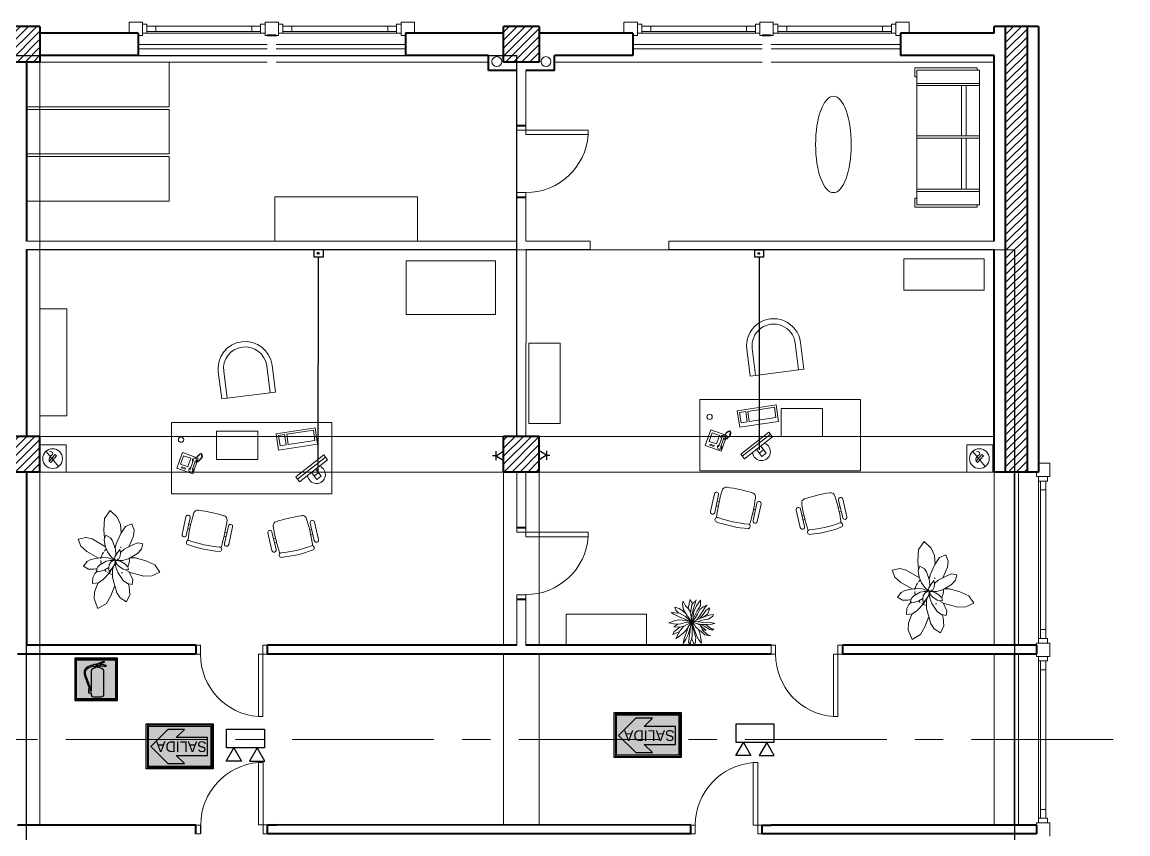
# Model space of a CAD drawing. Extents: x 1009 to 1343, y -172900 to 201.
# Drawn here: x 1277.37 to 1289.77, y 133 to 142.11 of the extents above; entities that cross this region are included whole.
import ezdxf

# ---------------------------------------------------------------- set-up
doc = ezdxf.new("R2010")
doc.units = 0
doc.header["$LTSCALE"] = 0.5
doc.linetypes.add('CENTER', pattern=[50.8, 31.75, -6.35, 6.35, -6.35])
doc.linetypes.add('TRAZOS2', pattern=[0.375, 0.25, -0.125])
doc.layers.get('0').update_dxf_attribs({"linetype": 'CONTINUOUS'})
for name, color, linetype in [('BRIGADAS', 8, 'TRAZOS2'), ('Cableado', 100, 'CONTINUOUS'), ('Electricidad', 50, 'CONTINUOUS'), ('GCI-LUZ DE EMERG.LUZ ESTROBOSCOPICA', 12, 'CONTINUOUS'), ('MARCO_FONDO_NEGRO', 7, 'CONTINUOUS'), ('SEÑAL_FONDO_FIGURAS', 254, 'CONTINUOUS'), ('SEÑAL_FONDO_NEGRO', 7, 'CONTINUOUS'), ('SEÑAL_FONDO_ROJO', 242, 'CONTINUOUS'), ('SEÑAL_FONDO_VERDE', 86, 'CONTINUOUS')]:
    doc.layers.add(name, color=color, linetype=linetype)
for name, color, linetype, lineweight in [('Carpintería', 55, 'CONTINUOUS', 20), ('Detalles .05', 243, 'CONTINUOUS', 5), ('Detalles 01', 8, 'CONTINUOUS', 9), ('Equipamiento fijo', 31, 'CONTINUOUS', 13), ('Equipamiento movil', 33, 'CONTINUOUS', 9), ('EQUIPO DE EMERGENCIA', 200, 'CONTINUOUS', 30), ('Muros corte', 7, 'CONTINUOUS', 40), ('Sist. contra incendio', 1, 'CONTINUOUS', 18), ('Tratamiento pisos', 251, 'CONTINUOUS', 9), ('Vidrios', 147, 'CONTINUOUS', 13)]:
    doc.layers.add(name, color=color, linetype=linetype, lineweight=lineweight)
doc.styles.add('franklin gothic medium', font='framd.ttf')
doc.styles.add('Texto 5 mm', font='simplex.shx', dxfattribs={"height": 0.5})
pattern_1 = [(45, (45.922944, 13.85755), (-0.0449012806, 0.0449012806), [])]

# ---------------------------------------------------------------- blocks, each defined once
blk = doc.blocks.new('Plant1')
for p, q in [((2.94, 14.02), (1.24, 11.02)), ((5.75, 15.65), (2.94, 14.02)), ((6.8, 12.64), (5.75, 15.65)), ((6.67, 9.74), (6.8, 12.64)), ((-4.94, 10.5), (-5.47, 8.7)), ((-5.47, 8.7), (-5.1, 7.19)), ((-3.11, 9.8), (-4.94, 10.5)), ((-1.65, 8.27), (-3.11, 9.8)), ((-0.15, 4.91), (-1.65, 8.27)), ((1.24, 11.02), (-0.18, 7.33)), ((4.8, 4.93), (6.67, 9.74)), ((-10.15, 7.82), (-12.56, 7.25)), ((-12.56, 7.25), (-11.81, 4.91)), ((-11.81, 4.91), (-9.42, 2.94)), ((-8.01, 7.41), (-10.15, 7.82)), ((-4.41, 5.37), (-8.01, 7.41)), ((-5.1, 7.19), (-3.73, 3.58)), ((-0.18, 7.33), (-0.36, 5.38)), ((0.25, 2.69), (-0.15, 4.91)), ((2.74, 4.3), (1.6, 3.31)), ((3.75, 4.5), (2.74, 4.3)), ((3.75, 3.45), (4.8, 4.93)), ((3.75, 3.44), (3.75, 4.5)), ((7.53, 5.66), (4.58, 4.62)), ((9.19, 5.31), (7.53, 5.66)), ((8.7, 3.64), (9.19, 5.31)), ((8.78, 3.92), (9.84, 4.12)), ((9.84, 4.12), (12.89, 4.12)), ((12.89, 4.12), (15.19, 2.69)), ((-15.39, 2.27), (-18.09, -0.04)), ((-12.63, 3.17), (-15.39, 2.27)), ((-9.66, 3.14), (-12.63, 3.17)), ((-9.42, 2.94), (-5.88, 0.9)), ((-3.93, 0.56), (-7.13, -0.21)), ((-5.88, 0.9), (-4.34, 0.46)), ((-2.06, 0.5), (-3.93, 0.56)), ((-2.48, 2.2), (-3.75, 2.12)), ((-3.75, 2.12), (-2.91, 1.21)), ((-3.73, 3.58), (-2.59, 2.19)), ((-2.91, 1.21), (-1.29, 0)), ((-1.34, 2), (-2.48, 2.2)), ((-1.9, 0.46), (-2.06, 0.5)), ((-0.39, 1.34), (-1.34, 2)), ((-0.56, -0.12), (-0.19, 0)), ((-0.12, 0.81), (-0.39, 1.34)), ((-0.19, 0), (-0.12, 0.06)), ((-0.06, 0.25), (-0.12, 0.81)), ((-0.12, 0.06), (-0.06, 0.25)), ((-0.11, 0.67), (0.06, 0.81)), ((0.06, 0.81), (0.25, 2.69)), ((0.31, 1.31), (0.12, 0.38)), ((0.12, 0.38), (0.19, 0.25)), ((0.19, 0.25), (0.38, 0.19)), ((0.73, 2.26), (0.31, 1.31)), ((0.38, 0.19), (1.25, 0.44)), ((0.47, 0.22), (0.69, 0)), ((0.69, 0), (2.44, 0)), ((1.6, 3.31), (0.73, 2.26)), ((1.25, 0.44), (2.18, 1.1)), ((2.18, 1.1), (3.4, 2.61)), ((2.44, 0), (4.43, 0.51)), ((3.4, 2.61), (3.75, 3.44)), ((4.43, 0.51), (7.5, 2.24)), ((7.5, 2.24), (8.7, 3.64)), ((13.53, 0.5), (11.66, -0.54)), ((15.19, 2.69), (13.53, 0.5)), ((-18.09, -0.04), (-15.37, -2.32)), ((-15.37, -2.32), (-11.22, -3.04)), ((-11.22, -3.04), (-8.38, -3)), ((-8.2, -0.91), (-9.38, -2.5)), ((-9.38, -2.5), (-7.87, -3.25)), ((-5.18, -2.97), (-8.45, -7.47)), ((-7.13, -0.21), (-8.2, -0.91)), ((-7.87, -3.25), (-5.44, -3.05)), ((-5.44, -3.05), (-3.38, -2.45)), ((-3.38, -2.45), (-1.56, -1.44)), ((-1.56, -1.44), (-0.5, -0.38)), ((-1.12, -2.44), (-1.55, -4.42)), ((-1.29, 0), (-0.56, -0.12)), ((-0.38, -0.81), (-1.12, -2.44)), ((-0.31, -0.5), (-0.59, -0.46)), ((-0.5, -0.38), (-0.5, -0.12)), ((0.06, -0.62), (-0.38, -0.81)), ((-0.26, -0.76), (-0.31, -0.5)), ((-0.19, -1.81), (-0.07, -0.68)), ((0.01, -3.25), (-0.19, -1.81)), ((0.12, -0.12), (0, -0.44)), ((0, -0.44), (0.12, -1)), ((1.03, -5.66), (0.01, -3.25)), ((0.56, -0.06), (0.12, -0.12)), ((0.12, -1), (0.45, -1.59)), ((0.45, -1.59), (1.43, -2.3)), ((1.53, -0.38), (0.56, -0.06)), ((1.43, -2.3), (2.56, -2.56)), ((3.06, -1.61), (1.53, -0.38)), ((3.19, -1.19), (2.01, -0.77)), ((2.38, -1), (2.23, -0.95)), ((2.32, -2.51), (3.05, -4.05)), ((4.2, -2.28), (2.38, -1)), ((2.56, -2.56), (3.88, -2.56)), ((3.88, -2.56), (3.06, -1.61)), ((6, -1.48), (3.19, -1.19)), ((6.42, -4.94), (4.2, -2.28)), ((11.66, -0.54), (6, -1.48)), ((9.02, -0.98), (12.56, -2.76)), ((12.56, -2.76), (15.17, -4.6)), ((-8.45, -7.47), (-9.18, -9.67)), ((-4.21, -9.77), (-1.41, -5.8)), ((-1.55, -4.42), (-1.12, -8.67)), ((1.72, -6.45), (1.03, -5.66)), ((3.06, -7.12), (1.72, -6.45)), ((2.25, -9.87), (2.39, -7.87)), ((2.39, -7.87), (2.32, -6.75)), ((3.05, -4.05), (3.43, -5.82)), ((3.43, -5.82), (3.06, -7.12)), ((3.19, -6.68), (4.04, -7.69)), ((4.04, -7.69), (5.41, -8.56)), ((7.5, -6.71), (6.42, -4.94)), ((7.5, -8.88), (7.5, -6.71)), ((7.5, -6.98), (10.72, -8.45)), ((13.06, -8.78), (16.61, -7.77)), ((15.17, -4.6), (16.61, -7.77)), ((-9.18, -9.67), (-8.88, -12.44)), ((-8.88, -12.44), (-6.25, -11.82)), ((-6.25, -11.82), (-4.21, -9.77)), ((-1.12, -8.67), (-0.57, -10.07)), ((-0.57, -10.07), (1, -11.56)), ((1, -11.56), (2.25, -9.87)), ((5.41, -8.56), (7.5, -8.88)), ((10.72, -8.45), (13.06, -8.78))]:
    blk.add_line(p, q)
for start, end in [(57.1582, 93.2041), (172.4345, 176.9296), (149.2581, 153.7532), (21.2653, 25.7604), (212.1423, 223.5771), (229.8179, 257.6637), (306.6551, 316.418), (323.0282, 344.4965), (265.2848, 278.7499)]:
    blk.add_arc((0, 0), 5.12, start, end)
blk = doc.blocks.new('Treei')
for p, q in [((0.22, 5.68), (0.34, 5.97)), ((0.34, 5.97), (0.52, 5.11)), ((-3.94, 3.46), (-4.45, 3.93)), ((-4.45, 3.93), (-4.03, 2.89)), ((-4.03, 2.89), (-3.28, 2.03)), ((-3.05, 2.89), (-3.94, 3.46)), ((-2.15, 4.1), (-3.71, 4.62)), ((-3.71, 4.62), (-3.16, 3.73)), ((-3.16, 3.73), (-1.67, 2.62)), ((-1.83, 2.15), (-3.05, 2.89)), ((-1.21, 2.79), (-2.15, 4.1)), ((-1.6, 5.41), (-2.01, 5.58)), ((-2.01, 5.58), (-1.8, 4.47)), ((-1.8, 4.47), (-1.02, 2.25)), ((-0.75, 4.27), (-1.6, 5.41)), ((-0.56, 2.57), (-0.75, 4.27)), ((-0.17, 1), (0.06, 3.09)), ((0.01, 4.32), (0.22, 5.68)), ((0.06, 3.09), (0.01, 4.32)), ((1.05, 3.19), (0.44, 1.74)), ((0.52, 5.11), (0.61, 3.71)), ((0.61, 3.71), (0.57, 2.38)), ((0.61, 3.58), (1.42, 4.57)), ((0.96, 2.25), (2.2, 3.73)), ((1.92, 4.62), (1.05, 3.19)), ((1.42, 4.57), (1.81, 5.28)), ((1.81, 5.28), (1.78, 5.7)), ((1.78, 5.7), (2.06, 5.28)), ((2.06, 5.28), (1.92, 4.62)), ((2.2, 3.73), (1.92, 2.62)), ((2.11, 2.72), (3.12, 3.85)), ((3.3, 3.31), (2.36, 2.28)), ((3.12, 3.85), (3.58, 4.84)), ((3.58, 4.84), (3.3, 3.31)), ((-4.76, 0.09), (-5.92, -0.48)), ((-5.51, 0.92), (-5.8, 1.09)), ((-5.8, 1.09), (-4.68, 0.77)), ((-5.76, 2.23), (-4.31, 2.25)), ((-4.26, 1.14), (-5.76, 2.23)), ((-5.12, 0.4), (-5.51, 0.92)), ((-4.61, -0.04), (-5.12, 0.4)), ((-4.68, 0.77), (-3.34, 0.26)), ((-4.31, 2.25), (-2.93, 1.32)), ((-2.77, 0.45), (-4.26, 1.14)), ((-3.34, 0.26), (-1.78, -0.09)), ((-3.28, 2.03), (-2.08, 1.39)), ((-2.93, 1.32), (-0.51, 0.11)), ((-0.77, 0.18), (-2.77, 0.45)), ((-2.08, 1.39), (-1.04, 0.82)), ((-0.51, 1.14), (-1.83, 2.15)), ((-1.67, 2.62), (-0.88, 1.91)), ((-1.04, 0.82), (0.03, -0.03)), ((-1.02, 2.25), (0.03, -0.03)), ((0.03, -0.03), (-0.77, 0.18)), ((-0.11, 1.56), (-0.56, 2.57)), ((0.03, -0.03), (-0.17, 1)), ((0.03, -0.03), (0.2, 0.77)), ((2.04, 0.65), (0.03, -0.03)), ((0.7, 0.63), (0.03, -0.03)), ((0.03, -0.03), (2.96, 0.63)), ((1.85, 0.03), (0.03, -0.03)), ((0.2, 0.77), (0.8, 2.18)), ((0.57, 2.38), (0.31, 1.05)), ((1.28, 1.02), (0.7, 0.63)), ((0.8, 2.18), (2.11, 2.72)), ((1.99, 1.81), (1.28, 1.02)), ((1.69, 1.48), (2.82, 2.08)), ((3.28, 0.01), (1.85, 0.03)), ((2.36, 2.28), (1.99, 1.81)), ((2.73, 0.9), (2.04, 0.65)), ((3.51, 1.17), (2.73, 0.9)), ((2.82, 2.08), (4.22, 2.33)), ((2.96, 0.63), (3.97, 1)), ((4.41, -0.01), (3.28, 0.01)), ((4.64, 1.81), (3.51, 1.17)), ((3.97, 1), (4.77, 0.95)), ((4.22, 2.33), (5.46, 2.47)), ((5.39, 0.4), (4.41, -0.01)), ((5.46, 2.47), (4.64, 1.81)), ((4.77, 0.95), (5.72, 0.8)), ((6.02, 0.65), (5.39, 0.4)), ((5.72, 0.8), (6.02, 0.65)), ((-5.92, -0.48), (-3.64, -1.03)), ((-4.26, -1.67), (-5.51, -2.28)), ((-5.51, -2.28), (-4.86, -2.48)), ((-4.86, -2.48), (-3.37, -2.31)), ((-2.36, -0.36), (-4.61, -0.04)), ((-3.44, -0.9), (-4.26, -1.67)), ((-3.05, -2.53), (-3.55, -3.37)), ((-2.65, -0.43), (-3.44, -0.9)), ((-3.37, -2.31), (-1.83, -1.37)), ((-2.28, -1.64), (-3.05, -2.53)), ((-1.34, -0.24), (-2.65, -0.43)), ((-1.46, -1.72), (-2.33, -3.24)), ((-1.83, -1.37), (0.03, -0.03)), ((-1.78, -0.09), (-0.95, -0.18)), ((0.03, -0.03), (-1.46, -1.72)), ((-1.39, -3.32), (0.03, -0.03)), ((0.03, -0.03), (-1.34, -0.24)), ((-0.47, -1.76), (-0.63, -3.46)), ((0.03, -0.03), (-0.47, -1.76)), ((0.11, -1.72), (0.03, -0.03)), ((0.03, -0.03), (1.07, -2.16)), ((1, -0.83), (0.03, -0.03)), ((3.21, -0.98), (0.03, -0.03)), ((0.45, -2.92), (0.11, -1.72)), ((1.97, -1.44), (1, -0.83)), ((1.3, -3.19), (1.03, -2.11)), ((1.07, -2.16), (2.15, -3.07)), ((4.06, -0.75), (1.24, -0.39)), ((1.31, -1.02), (3.1, -1.64)), ((2.93, -2.41), (1.97, -1.44)), ((3.85, -3.54), (2.93, -2.41)), ((3.1, -1.64), (4.24, -2.04)), ((4.47, -1.62), (3.21, -0.98)), ((3.92, 0), (5.37, -0.51)), ((5.3, -0.93), (4.06, -0.75)), ((4.24, -2.04), (5.56, -2.28)), ((5.56, -2.28), (4.47, -1.62)), ((6.02, -0.34), (5.3, -0.93)), ((5.37, -0.51), (6.02, -0.34)), ((-3.55, -3.37), (-3.92, -4.48)), ((-3.92, -4.48), (-3.16, -4.25)), ((-3.16, -4.25), (-2.38, -3.46)), ((-2.33, -3.24), (-2.56, -5.44)), ((-2.56, -5.44), (-2.06, -4.77)), ((-2.06, -4.77), (-1.39, -3.32)), ((-0.63, -3.46), (-0.35, -4.6)), ((-0.35, -4.6), (0.2, -6.03)), ((0.2, -6.03), (0.5, -4.43)), ((0.5, -4.43), (0.45, -2.92)), ((0.5, -3.74), (1.19, -4.72)), ((1.19, -4.72), (1.28, -3.19)), ((1.28, -3.19), (2.47, -4.62)), ((2.15, -3.07), (3.12, -3.59)), ((2.93, -4.4), (2.43, -3.22)), ((2.47, -4.62), (3.23, -5.02)), ((3.23, -5.02), (2.93, -4.4)), ((3.12, -3.59), (4.27, -4.18)), ((4.27, -4.18), (3.85, -3.54))]:
    blk.add_line(p, q)
blk = doc.blocks.new('TELEFONO')
at = {"layer": 'Detalles .05'}
for p, q in [((0.139, 0.134), (-0.098, 0.134)), ((-0.098, 0.134), (-0.098, -0.099)), ((-0.071, 0.089), (-0.071, -0.055)), ((-0.043, 0.089), (-0.043, -0.055)), ((0.108, 0.063), (0, 0.063)), ((0, 0.063), (0, -0.063)), ((0.081, 0.108), (0.023, 0.108)), ((0.023, 0.108), (0.023, 0.094)), ((0.023, 0.094), (0.081, 0.094)), ((0.027, 0.041), (0.027, 0.041)), ((0.027, 0.014), (0.027, 0.014)), ((0.054, 0.041), (0.054, 0.041)), ((0.054, 0.014), (0.054, 0.014)), ((0.081, 0.094), (0.081, 0.108)), ((0.081, 0.041), (0.081, 0.041)), ((0.081, 0.014), (0.081, 0.014)), ((0.108, -0.063), (0.108, 0.063)), ((0.139, -0.099), (0.139, 0.134)), ((-0.129, -0.104), (-0.147, -0.11)), ((-0.129, -0.116), (-0.147, -0.121)), ((-0.129, -0.127), (-0.147, -0.133)), ((-0.129, -0.139), (-0.147, -0.145)), ((-0.124, -0.093), (-0.141, -0.098)), ((-0.124, -0.15), (-0.141, -0.156)), ((-0.118, -0.081), (-0.135, -0.087)), ((-0.112, -0.07), (-0.129, -0.075)), ((-0.106, -0.058), (-0.124, -0.064)), ((-0.101, -0.047), (-0.118, -0.052)), ((-0.083, -0.145), (-0.101, -0.15)), ((-0.098, -0.099), (0.139, -0.099)), ((-0.078, -0.133), (-0.095, -0.139)), ((-0.072, -0.121), (-0.089, -0.127)), ((-0.067, -0.083), (-0.078, -0.116)), ((0, -0.063), (0.108, -0.063)), ((0.027, -0.013), (0.027, -0.013)), ((0.027, -0.04), (0.027, -0.04)), ((0.054, -0.013), (0.054, -0.013)), ((0.054, -0.04), (0.054, -0.04)), ((0.081, -0.013), (0.081, -0.013)), ((0.081, -0.04), (0.081, -0.04)), ((-0.118, -0.162), (-0.135, -0.168)), ((-0.104, -0.17), (-0.122, -0.176)), ((-0.089, -0.156), (-0.106, -0.162))]:
    blk.add_line(p, q, dxfattribs=at)
for centre, start, end in [((-0.057, 0.089), 298.4915, 241.5085), ((-0.057, -0.055), 118.4915, 61.5085)]:
    blk.add_arc(centre, 0.0302, start, end, dxfattribs=at)
blk = doc.blocks.new('RECTANG')
for p, q in [((1, 1), (0, 1)), ((0, 1), (0, 0)), ((1, 0), (1, 1)), ((0, 0), (1, 0))]:
    blk.add_line(p, q)
blk = doc.blocks.new('KEYBOARD', base_point=(60, 294))
for p, xscale, yscale, zscale in [((60, 294), 19, 8, 19), ((61, 295), 13, 5, 13), ((75, 295), 3, 5, 3)]:
    blk.add_blockref('RECTANG', p, dxfattribs=dict(xscale=xscale, yscale=yscale, zscale=zscale))
blk = doc.blocks.new('Silla 1')
at = {"layer": 'Equipamiento movil'}
for p, q in [((-0.113, 0.266), (0.03, 0.409)), ((0.064, 0.375), (-0.079, 0.232)), ((-0.025, 0.286), (-0.009, 0.269)), ((0.01, 0.321), (0.027, 0.305)), ((0.232, -0.079), (0.375, 0.064)), ((0.409, 0.03), (0.266, -0.113)), ((0.305, 0.027), (0.321, 0.01)), ((0.269, -0.009), (0.286, -0.025))]:
    blk.add_line(p, q, dxfattribs=at)
for centre, radius, start, end in [((1.406, -1.127), 1.988, 130.2245, 139.1817), ((0.047, 0.392), 0.0242, 315, 135), ((0.147, 0.396), 0.0255, 61.3631, 224.3749), ((-0.654, -0.654), 1.296, 37.1584, 52.8416), ((-0.651, -0.651), 1.342, 37.131, 52.869), ((-0.096, 0.249), 0.0242, 135, 315), ((-0.061, 0.139), 0.0505, 139.1817, 220.8183), ((0.396, 0.147), 0.0255, 225.6251, 28.6369), ((1.406, 1.406), 1.988, 220.8183, 229.1817), ((-1.127, 1.406), 1.988, 310.8183, 319.7755), ((0.392, 0.047), 0.0242, 315, 135), ((0.139, -0.061), 0.0505, 229.1817, 310.8183), ((0.249, -0.096), 0.0242, 135, 315)]:
    blk.add_arc(centre, radius, start, end, dxfattribs=at)
blk = doc.blocks.new('Silla 2')
for p, q in [((15, 15), (0, 15)), ((0, 15), (0, -15)), ((15, 12), (0, 12)), ((0, -12), (15, -12)), ((0, -15), (15, -15))]:
    blk.add_line(p, q)
for radius in [15, 12]:
    blk.add_arc((15, 0), radius, 270, 90)
blk = doc.blocks.new('A$C4F586106')
at = {"layer": 'SEÑAL_FONDO_FIGURAS'}
h = blk.add_hatch(color=256, dxfattribs=at)
h.paths.add_polyline_path([(1.092, 0.238), (0.029, 0.238), (0.029, 1.85), (1.092, 1.85)])
h.paths.add_polyline_path([(1.063, 1.821), (0.058, 1.821), (0.058, 0.267), (1.063, 0.267)], flags=16)
h.paths.add_polyline_path([(0.807, 1.55), (0.807, 0.438), (0.287, 0.438), (0.287, 1.55)], flags=8)
blk.add_hatch(color=256, dxfattribs=at).paths.add_polyline_path([(0.553, 1.768), (0.126, 1.339), (0.126, 0.925), (0.327, 1.132), (0.327, 0.349), (0.553, 0.349), (0.778, 0.349), (0.778, 1.132), (0.979, 0.925), (0.979, 1.339)])
at = {"layer": 'SEÑAL_FONDO_VERDE'}
h = blk.add_hatch(color=256, dxfattribs=at)
h.paths.add_polyline_path([(0.058, 0.267), (0.058, 1.821), (1.063, 1.821), (1.063, 0.267)])
h.paths.add_polyline_path([(0.327, 0.349), (0.553, 0.349), (0.778, 0.349), (0.778, 1.132), (0.979, 0.925), (0.979, 1.339), (0.553, 1.768), (0.126, 1.339), (0.126, 0.925), (0.327, 1.132)], flags=16)
at = {"layer": 'MARCO_FONDO_NEGRO'}
blk.add_lwpolyline([(1.121, 1.879), (1.121, 0.209), (0, 0.209), (0, 1.879)], close=True, dxfattribs=at)
at = {"layer": 'SEÑAL_FONDO_FIGURAS'}
blk.add_lwpolyline([(1.092, 1.85), (0.029, 1.85), (0.029, 0.238), (1.092, 0.238)], close=True, dxfattribs=at)
at = {"layer": 'SEÑAL_FONDO_NEGRO'}
blk.add_lwpolyline([(1.063, 1.821), (1.063, 0.267), (0.058, 0.267), (0.058, 1.821)], close=True, dxfattribs=at)
at = {"layer": 'SEÑAL_FONDO_VERDE'}
for points in [[(1.063, 1.821), (1.063, 0.267), (0.058, 0.267), (0.058, 1.821)], [(0.553, 0.349), (0.778, 0.349), (0.778, 1.132), (0.979, 0.925), (0.979, 1.339), (0.553, 1.768), (0.126, 1.339), (0.126, 0.925), (0.327, 1.132), (0.327, 0.349)], [(0.553, 0.349), (0.778, 0.349), (0.778, 1.132), (0.979, 0.925), (0.979, 1.339), (0.553, 1.768), (0.126, 1.339), (0.126, 0.925), (0.327, 1.132), (0.327, 0.349)]]:
    blk.add_lwpolyline(points, close=True, dxfattribs=at)
at = {"layer": 'SEÑAL_FONDO_VERDE', "style": 'franklin gothic medium'}
blk.add_text('SALIDA', height=0.2658, rotation=90, dxfattribs=at).set_placement((0.681, 0.372))
blk = doc.blocks.new('A$C04752EFD')
at = {"layer": 'GCI-LUZ DE EMERG.LUZ ESTROBOSCOPICA', "color": 1}
blk.add_lwpolyline([(-0.177, -0.173), (-0.177, 0), (0.177, 0), (0.177, -0.173)], close=True, dxfattribs=at)
at = {"layer": 'GCI-LUZ DE EMERG.LUZ ESTROBOSCOPICA'}
for points in [[(0.177, -0.173), (-0.177, -0.173), (-0.177, 0), (0.177, 0)], [(-0.109, -0.173), (-0.038, -0.297), (-0.18, -0.297)], [(0.109, -0.173), (0.038, -0.297), (0.18, -0.297)]]:
    blk.add_lwpolyline(points, close=True, dxfattribs=at)
blk = doc.blocks.new('A$C6C4A3897')
at = {"layer": 'SEÑAL_FONDO_FIGURAS'}
h = blk.add_hatch(color=256, dxfattribs=at)
h.paths.add_polyline_path([(2.147, -0.043), (0.043, -0.043), (0.043, -2.139), (2.147, -2.139)])
h.paths.add_polyline_path([(2.093, -2.085), (0.097, -2.085), (0.097, -0.097), (2.093, -0.097)], flags=16)
h.paths.add_polyline_path([(1.494, -1.856, -0.414214), (1.364, -1.986), (0.969, -1.986, -0.414214), (0.839, -1.856), (0.839, -1.789), (0.708, -1.789), (0.708, -1.699), (0.74, -1.699), (0.74, -1.664), (0.711, -1.664), (0.711, -1.576), (0.743, -1.576, 0.083884), (0.693, -1.404), (0.5, -0.898, -0.214308), (0.523, -0.578, -0.167733), (0.738, -0.417, -0.097156), (0.97, -0.351), (0.97, -0.321), (1.058, -0.321), (1.058, -0.351), (1.087, -0.351, -0.303754), (1.167, -0.298, -0.115313), (1.528, -0.185), (1.53, -0.211, 0.177163), (1.266, -0.329, -0.189272), (1.622, -0.41), (1.592, -0.419, 0.309273), (1.561, -0.409), (1.517, -0.422, 0.291679), (1.46, -0.396), (1.418, -0.408, 0.202341), (1.342, -0.393), (1.3, -0.404, 0.390383), (1.254, -0.384, -0.914616), (1.082, -0.399), (1.058, -0.399), (1.058, -0.429), (0.97, -0.429), (0.97, -0.404, 0.074097), (0.777, -0.461, 0.17086), (0.577, -0.631, 0.207162), (0.599, -0.983), (0.763, -1.4, -0.083589), (0.794, -1.576), (0.817, -1.576), (0.817, -1.664), (0.792, -1.664), (0.792, -1.699), (0.839, -1.699), (0.839, -0.631, -0.204768), (1.051, -0.505, 0.117351), (1.082, -0.431, 0.582578), (1.251, -0.433, 0.113638), (1.282, -0.505, -0.204768), (1.494, -0.631)], flags=0)
h.paths.add_polyline_path([(1.184, -0.438), (1.167, -0.358), (1.151, -0.438, -6.735071)], flags=0)
at = {"layer": 'SEÑAL_FONDO_ROJO'}
h = blk.add_hatch(color=256, dxfattribs=at)
h.paths.add_polyline_path([(2.093, -0.097), (0.097, -0.097), (0.097, -2.085), (2.093, -2.085)])
h.paths.add_polyline_path([(1.494, -1.856, -0.414214), (1.364, -1.986), (0.969, -1.986, -0.414214), (0.839, -1.856), (0.839, -1.789), (0.708, -1.789), (0.708, -1.699), (0.74, -1.699), (0.74, -1.664), (0.711, -1.664), (0.711, -1.576), (0.743, -1.576, 0.083884), (0.693, -1.404), (0.5, -0.898, -0.214308), (0.523, -0.578, -0.167733), (0.738, -0.417, -0.097156), (0.97, -0.351), (0.97, -0.321), (1.058, -0.321), (1.058, -0.351), (1.087, -0.351, -0.303754), (1.167, -0.298, -0.115313), (1.528, -0.185), (1.53, -0.211, 0.177163), (1.266, -0.329, -0.189272), (1.622, -0.41), (1.592, -0.419, 0.309273), (1.561, -0.409), (1.517, -0.422, 0.291679), (1.46, -0.396), (1.418, -0.408, 0.202341), (1.342, -0.393), (1.3, -0.404, 0.390383), (1.254, -0.384, -0.914616), (1.082, -0.399), (1.058, -0.399), (1.058, -0.429), (0.97, -0.429), (0.97, -0.404, 0.074097), (0.777, -0.461, 0.17086), (0.577, -0.631, 0.207162), (0.599, -0.983), (0.763, -1.4, -0.083589), (0.794, -1.576), (0.817, -1.576), (0.817, -1.664), (0.792, -1.664), (0.792, -1.699), (0.839, -1.699), (0.839, -0.631, -0.204768), (1.051, -0.505, 0.117351), (1.082, -0.431, 0.582578), (1.251, -0.433, 0.113638), (1.282, -0.505, -0.204768), (1.494, -0.631)], flags=16)
h.paths.add_polyline_path([(1.184, -0.438), (1.167, -0.358), (1.151, -0.438, -6.735071)], flags=0)
at = {"layer": 'MARCO_FONDO_NEGRO'}
for p, q in [((2.191, 0), (0, 0)), ((0, 0), (0, -2.182)), ((2.191, -2.182), (2.191, 0)), ((0, -2.182), (2.191, -2.182))]:
    blk.add_line(p, q, dxfattribs=at)
at = {"layer": 'SEÑAL_FONDO_FIGURAS'}
for points in [[(0.043, -2.139), (2.147, -2.139), (2.147, -0.043), (0.043, -0.043)], [(0.097, -2.085), (0.097, -0.097), (2.093, -0.097), (2.093, -2.085)]]:
    blk.add_lwpolyline(points, close=True, dxfattribs=at)
for points in [[(1.082, -0.431, -0.117351), (1.051, -0.505, 0.204768), (0.839, -0.631), (0.839, -1.699), (0.792, -1.699), (0.792, -1.664), (0.817, -1.664), (0.817, -1.576), (0.794, -1.576, 0.083589), (0.763, -1.4), (0.599, -0.983, -0.207162), (0.577, -0.631, -0.17086), (0.777, -0.461, -0.074097), (0.97, -0.404), (0.97, -0.429), (1.058, -0.429), (1.058, -0.399), (1.082, -0.399, 0.914616), (1.254, -0.384, -0.390383), (1.3, -0.404), (1.342, -0.393, -0.202341), (1.418, -0.408), (1.46, -0.396, -0.291679), (1.517, -0.422), (1.561, -0.409, -0.309273), (1.592, -0.419), (1.622, -0.41, 0.189272), (1.266, -0.329, -0.177163), (1.53, -0.211), (1.528, -0.185, 0.115313), (1.167, -0.298, 0.303754), (1.087, -0.351), (1.058, -0.351), (1.058, -0.321), (0.97, -0.321), (0.97, -0.351, 0.097156), (0.738, -0.417, 0.167733), (0.523, -0.578, 0.214308), (0.5, -0.898), (0.693, -1.404, -0.083884), (0.743, -1.576), (0.711, -1.576), (0.711, -1.664), (0.74, -1.664), (0.74, -1.699), (0.708, -1.699), (0.708, -1.789), (0.839, -1.789), (0.839, -1.856, 0.414214), (0.969, -1.986), (1.364, -1.986, 0.414214), (1.494, -1.856), (1.494, -0.631, 0.204768), (1.282, -0.505, -0.113638), (1.251, -0.433, -0.582578)], [(1.167, -0.358), (1.184, -0.438, 6.735071), (1.151, -0.438)]]:
    blk.add_lwpolyline(points, format="xyb", close=True, dxfattribs=at)

msp = doc.modelspace()

# ---------------------------------------------------------------- hatches: boundary and pattern name
at = {"layer": 'Detalles 01'}
h = msp.add_hatch(dxfattribs=at)
h.set_pattern_fill('ANSI31,_O', color=256, scale=0.02)
h.set_pattern_definition(pattern_1)
h.paths.add_polyline_path([(1277.569, 142.063), (1277.169, 142.063), (1277.169, 141.663), (1277.569, 141.663)])
h = msp.add_hatch(dxfattribs=at)
h.set_pattern_fill('ANSI31,_O', color=256, scale=0.02)
h.set_pattern_definition(pattern_1)
h.paths.add_polyline_path([(1283.169, 142.063), (1282.769, 142.063), (1282.769, 141.663), (1283.169, 141.663)])
h = msp.add_hatch(dxfattribs=at)
h.set_pattern_fill('ANSI31,_O', color=256, scale=0.02)
h.set_pattern_definition(pattern_1)
h.paths.add_polyline_path([(1288.639, 142.063), (1288.399, 142.063), (1288.399, 137.063), (1288.639, 137.063)])
h = msp.add_hatch(dxfattribs=at)
h.set_pattern_fill('ANSI31,_O', color=256, scale=0.02)
h.set_pattern_definition(pattern_1)
h.paths.add_polyline_path([(1277.569, 137.463), (1277.169, 137.463), (1277.169, 137.063), (1277.569, 137.063)])
h = msp.add_hatch(dxfattribs=at)
h.set_pattern_fill('ANSI31,_O', color=256, scale=0.02)
h.set_pattern_definition(pattern_1)
h.paths.add_polyline_path([(1283.169, 137.463), (1282.769, 137.463), (1282.769, 137.063), (1283.169, 137.063)])

# ---------------------------------------------------------------- linework, layer by layer
at = {"layer": 'Cableado'}
for p, q in [((1277.419, 137.463), (1277.419, 139.56)), ((1277.419, 139.56), (1288.497, 139.559)), ((1288.497, 139.559), (1288.497, 126.313)), ((1280.688, 137.063), (1280.692, 139.475)), ((1285.637, 137.314), (1285.637, 139.474)), ((1272.031, 137.463), (1277.419, 137.463))]:
    msp.add_line(p, q, dxfattribs=at)
for points in [[(1280.645, 139.56), (1280.744, 139.56), (1280.744, 139.475), (1280.645, 139.475)], [(1285.585, 139.559), (1285.684, 139.559), (1285.684, 139.474), (1285.585, 139.474)]]:
    msp.add_lwpolyline(points, close=True, dxfattribs=at)
at = {"layer": 'Carpintería'}
for p, q in [((1278.719, 142.113), (1278.569, 142.113)), ((1278.569, 142.113), (1278.569, 141.988)), ((1278.719, 142.113), (1278.719, 141.963)), ((1278.719, 142.088), (1278.769, 142.088)), ((1278.769, 142.088), (1278.769, 141.988)), ((1278.769, 142.068), (1280.044, 142.068)), ((1278.769, 142.008), (1280.044, 142.008)), ((1278.869, 142.068), (1278.869, 142.008)), ((1279.944, 142.068), (1279.944, 142.008)), ((1280.094, 142.088), (1280.044, 142.088)), ((1280.044, 141.988), (1280.044, 142.088)), ((1280.244, 142.113), (1280.094, 142.113)), ((1280.094, 142.113), (1280.094, 141.963)), ((1280.244, 142.113), (1280.244, 141.963)), ((1280.244, 142.088), (1280.294, 142.088)), ((1280.294, 142.088), (1280.294, 141.988)), ((1280.294, 142.068), (1281.569, 142.068)), ((1280.294, 142.008), (1281.569, 142.008)), ((1280.394, 142.068), (1280.394, 142.008)), ((1281.469, 142.068), (1281.469, 142.008)), ((1281.569, 142.088), (1281.569, 141.988)), ((1281.619, 142.088), (1281.569, 142.088)), ((1281.619, 142.113), (1281.619, 141.963)), ((1281.619, 142.113), (1281.769, 142.113)), ((1281.769, 142.113), (1281.769, 141.988)), ((1284.269, 142.113), (1284.119, 142.113)), ((1284.119, 142.113), (1284.119, 141.988)), ((1284.269, 142.113), (1284.269, 141.963)), ((1284.269, 142.088), (1284.319, 142.088)), ((1284.319, 142.088), (1284.319, 141.988)), ((1284.319, 142.068), (1285.594, 142.068)), ((1284.319, 142.008), (1285.594, 142.008)), ((1284.419, 142.068), (1284.419, 142.008)), ((1285.494, 142.068), (1285.494, 142.008)), ((1285.644, 142.088), (1285.594, 142.088)), ((1285.594, 141.988), (1285.594, 142.088)), ((1285.794, 142.113), (1285.644, 142.113)), ((1285.644, 142.113), (1285.644, 141.963)), ((1285.794, 142.113), (1285.794, 141.963)), ((1285.794, 142.088), (1285.844, 142.088)), ((1285.844, 142.088), (1285.844, 141.988)), ((1285.844, 142.068), (1287.119, 142.068)), ((1285.844, 142.008), (1287.119, 142.008)), ((1285.944, 142.068), (1285.944, 142.008)), ((1287.019, 142.068), (1287.019, 142.008)), ((1287.119, 142.088), (1287.119, 141.988)), ((1287.169, 142.088), (1287.119, 142.088)), ((1287.169, 142.113), (1287.169, 141.963)), ((1287.169, 142.113), (1287.319, 142.113)), ((1287.319, 142.113), (1287.319, 141.988)), ((1278.719, 141.963), (1278.669, 141.963)), ((1278.769, 141.988), (1278.719, 141.988)), ((1280.044, 141.988), (1280.094, 141.988)), ((1280.119, 141.963), (1280.094, 141.963)), ((1280.244, 141.963), (1280.219, 141.963)), ((1280.294, 141.988), (1280.244, 141.988)), ((1281.569, 141.988), (1281.619, 141.988)), ((1281.619, 141.963), (1281.669, 141.963)), ((1284.269, 141.963), (1284.219, 141.963)), ((1284.319, 141.988), (1284.269, 141.988)), ((1285.594, 141.988), (1285.644, 141.988)), ((1285.669, 141.963), (1285.644, 141.963)), ((1285.794, 141.963), (1285.769, 141.963)), ((1285.844, 141.988), (1285.794, 141.988)), ((1287.119, 141.988), (1287.169, 141.988)), ((1287.169, 141.963), (1287.219, 141.963)), ((1282.919, 140.9), (1282.919, 140.95)), ((1282.919, 140.9), (1283.019, 140.9)), ((1283.019, 140.9), (1283.019, 140.95)), ((1283.019, 140.9), (1283.719, 140.9)), ((1283.019, 140.85), (1283.019, 140.9)), ((1283.719, 140.9), (1283.719, 140.85)), ((1283.719, 140.85), (1283.019, 140.85)), ((1282.919, 140.2), (1283.019, 140.2)), ((1282.919, 140.2), (1282.919, 140.15)), ((1283.019, 140.2), (1283.019, 140.15)), ((1288.894, 137.163), (1288.769, 137.163)), ((1288.894, 137.163), (1288.894, 137.013)), ((1288.744, 137.063), (1288.744, 137.013)), ((1288.894, 137.013), (1288.744, 137.013)), ((1288.769, 137.013), (1288.769, 136.963)), ((1288.869, 136.963), (1288.769, 136.963)), ((1288.789, 135.196), (1288.789, 136.963)), ((1288.849, 135.196), (1288.849, 136.963)), ((1288.869, 137.013), (1288.869, 136.963)), ((1288.849, 136.863), (1288.789, 136.863)), ((1282.919, 136.388), (1282.919, 136.438)), ((1283.019, 136.388), (1283.019, 136.438)), ((1282.919, 136.388), (1283.019, 136.388)), ((1283.019, 136.388), (1283.719, 136.388)), ((1283.019, 136.338), (1283.019, 136.388)), ((1283.719, 136.338), (1283.019, 136.338)), ((1283.719, 136.388), (1283.719, 136.338)), ((1282.919, 135.688), (1283.019, 135.688)), ((1282.919, 135.688), (1282.919, 135.638)), ((1283.019, 135.688), (1283.019, 135.638)), ((1288.789, 135.296), (1288.849, 135.296)), ((1288.769, 135.146), (1288.769, 135.196)), ((1288.769, 135.196), (1288.869, 135.196)), ((1288.869, 135.196), (1288.869, 135.146)), ((1279.369, 135.121), (1279.319, 135.121)), ((1279.369, 135.021), (1279.369, 135.121)), ((1280.069, 135.021), (1280.069, 135.121)), ((1280.069, 135.121), (1280.119, 135.121)), ((1285.819, 135.121), (1285.769, 135.121)), ((1285.769, 135.021), (1285.769, 135.121)), ((1285.819, 135.021), (1285.819, 135.121)), ((1286.519, 135.021), (1286.519, 135.121)), ((1286.519, 135.121), (1286.569, 135.121)), ((1288.744, 135.146), (1288.744, 135.121)), ((1288.744, 135.146), (1288.894, 135.146)), ((1288.894, 135.146), (1288.894, 134.996)), ((1279.369, 135.021), (1279.319, 135.021)), ((1280.019, 134.321), (1280.019, 135.021)), ((1280.019, 135.021), (1280.069, 135.021)), ((1280.069, 135.021), (1280.119, 135.021)), ((1280.069, 135.021), (1280.069, 134.321)), ((1285.819, 135.021), (1285.769, 135.021)), ((1286.469, 134.321), (1286.469, 135.021)), ((1286.469, 135.021), (1286.519, 135.021)), ((1286.519, 135.021), (1286.569, 135.021)), ((1286.519, 135.021), (1286.519, 134.321)), ((1288.744, 135.021), (1288.744, 134.996)), ((1288.744, 134.996), (1288.894, 134.996)), ((1288.769, 134.996), (1288.769, 134.946)), ((1288.869, 134.946), (1288.769, 134.946)), ((1288.789, 133.179), (1288.789, 134.946)), ((1288.849, 133.179), (1288.849, 134.946)), ((1288.869, 134.996), (1288.869, 134.946)), ((1288.849, 134.846), (1288.789, 134.846)), ((1280.069, 134.321), (1280.019, 134.321)), ((1286.519, 134.321), (1286.469, 134.321)), ((1280.072, 133.806), (1280.022, 133.806)), ((1280.022, 133.806), (1280.022, 133.106)), ((1280.072, 133.106), (1280.072, 133.806)), ((1285.619, 133.804), (1285.569, 133.804)), ((1285.569, 133.804), (1285.569, 133.104)), ((1285.619, 133.104), (1285.619, 133.804)), ((1288.789, 133.279), (1288.849, 133.279)), ((1279.369, 133.104), (1279.319, 133.104)), ((1279.369, 133.104), (1279.369, 133.004)), ((1279.372, 133.106), (1279.372, 133.006)), ((1280.022, 133.106), (1280.072, 133.106)), ((1280.072, 133.106), (1280.072, 133.006)), ((1280.072, 133.106), (1280.122, 133.106)), ((1284.919, 133.104), (1284.869, 133.104)), ((1284.919, 133.104), (1284.919, 133.004)), ((1285.569, 133.104), (1285.619, 133.104)), ((1285.619, 133.104), (1285.619, 133.004)), ((1285.619, 133.104), (1285.669, 133.104)), ((1288.744, 133.129), (1288.894, 133.129)), ((1288.744, 133.129), (1288.744, 133.104)), ((1288.769, 133.129), (1288.769, 133.179)), ((1288.769, 133.179), (1288.869, 133.179)), ((1288.869, 133.179), (1288.869, 133.129)), ((1288.894, 133.129), (1288.894, 132.979)), ((1279.369, 133.004), (1279.319, 133.004)), ((1280.072, 133.006), (1280.122, 133.006)), ((1284.919, 133.004), (1284.869, 133.004)), ((1285.619, 133.004), (1285.669, 133.004))]:
    msp.add_line(p, q, dxfattribs=at)
at = {"layer": 'Detalles 01'}
for p, q in [((1280.044, 141.988), (1278.769, 141.988)), ((1281.569, 141.988), (1280.294, 141.988)), ((1285.594, 141.988), (1284.319, 141.988)), ((1287.119, 141.988), (1285.844, 141.988)), ((1280.119, 141.863), (1278.669, 141.863)), ((1280.119, 141.813), (1278.669, 141.813)), ((1281.669, 141.863), (1280.219, 141.863)), ((1281.669, 141.813), (1280.219, 141.813)), ((1285.669, 141.863), (1284.219, 141.863)), ((1285.669, 141.813), (1284.219, 141.813)), ((1287.219, 141.863), (1285.769, 141.863)), ((1287.219, 141.813), (1285.769, 141.813)), ((1288.494, 137.063), (1288.494, 135.121)), ((1288.544, 137.063), (1288.544, 135.121)), ((1288.769, 136.963), (1288.769, 135.196)), ((1288.494, 135.021), (1288.494, 133.104)), ((1288.544, 135.021), (1288.544, 133.104)), ((1288.769, 134.946), (1288.769, 133.179))]:
    msp.add_line(p, q, dxfattribs=at)
at = {"layer": 'Detalles 01', "linetype": 'CENTER', "ltscale": 0.1}
msp.add_line((1270.238, 134.063), (1289.77, 134.063), dxfattribs=at)
at = {"layer": 'Detalles 01'}
for centre in [(1282.693, 141.67), (1283.244, 141.67)]:
    msp.add_circle(centre, 0.055, dxfattribs=at)
for centre, start, end in [((1283.018, 140.903), 270.1171, 355.6407), ((1283.017, 136.392), 270.1171, 355.6407), ((1280.072, 135.022), 180.1171, 265.6407), ((1286.522, 135.022), 180.1171, 265.6407), ((1280.075, 133.104), 94.3593, 179.8829), ((1285.622, 133.103), 94.3593, 179.8829)]:
    msp.add_arc(centre, 0.703, start, end, dxfattribs=at)
at = {"layer": 'Electricidad'}
for p, q in [((1273.065, 141.738), (1282.918, 141.738)), ((1282.919, 137.463), (1282.918, 141.738)), ((1282.769, 137.463), (1282.766, 137.298)), ((1282.919, 137.463), (1282.769, 137.463)), ((1282.919, 137.463), (1283.169, 137.463)), ((1283.169, 137.463), (1283.169, 137.301)), ((1282.686, 137.198), (1282.686, 137.299)), ((1282.686, 137.246), (1282.766, 137.298)), ((1283.249, 137.253), (1283.169, 137.301)), ((1283.249, 137.301), (1283.249, 137.2)), ((1282.686, 137.246), (1282.646, 137.246)), ((1282.686, 137.246), (1282.766, 137.198)), ((1283.249, 137.253), (1283.169, 137.201)), ((1283.249, 137.253), (1283.289, 137.253))]:
    msp.add_line(p, q, dxfattribs=at)
at = {"layer": 'Electricidad', "ltscale": 2}
for p, q in [((1277.419, 137.063), (1270.669, 137.063)), ((1277.419, 130.663), (1277.419, 137.063))]:
    msp.add_line(p, q, dxfattribs=at)
at = {"layer": 'Electricidad'}
for points in [[(1282.766, 137.298), (1282.766, 137.198)], [(1283.169, 137.201), (1283.169, 137.301)]]:
    msp.add_lwpolyline(points, dxfattribs=at)
at = {"layer": 'Equipamiento fijo'}
for p, q in [((1279.019, 141.663), (1277.419, 141.663)), ((1279.019, 141.663), (1279.019, 141.163)), ((1279.019, 141.163), (1277.419, 141.163)), ((1279.019, 141.133), (1277.419, 141.133)), ((1279.019, 141.133), (1279.019, 140.633)), ((1279.019, 140.633), (1277.419, 140.633)), ((1279.019, 140.603), (1277.419, 140.603)), ((1279.019, 140.603), (1279.019, 140.103)), ((1281.805, 140.154), (1280.205, 140.154)), ((1280.205, 140.154), (1280.205, 139.654)), ((1281.805, 139.654), (1281.805, 140.154)), ((1282.919, 140.154), (1282.919, 139.654)), ((1282.919, 140.154), (1282.919, 139.654)), ((1279.019, 140.103), (1277.419, 140.103))]:
    msp.add_line(p, q, dxfattribs=at)
at = {"layer": 'Equipamiento movil', "ltscale": 0.009}
for p, q in [((1288.08, 141.6), (1287.38, 141.6)), ((1287.38, 141.6), (1287.38, 141.5)), ((1287.405, 141.5), (1287.38, 141.5)), ((1288.105, 141.575), (1287.405, 141.575)), ((1287.405, 141.575), (1287.405, 141.425)), ((1288.08, 141.575), (1288.08, 141.6)), ((1288.105, 140.062), (1288.105, 141.575)), ((1287.405, 141.425), (1287.405, 140.062)), ((1288.105, 141.425), (1287.405, 141.425)), ((1287.955, 141.4), (1287.405, 141.4)), ((1287.905, 140.837), (1287.905, 141.4)), ((1287.955, 140.837), (1287.955, 141.4)), ((1287.955, 141.4), (1288.105, 141.4)), ((1287.955, 140.837), (1287.405, 140.837)), ((1287.955, 140.837), (1287.405, 140.837)), ((1287.955, 140.812), (1287.405, 140.812)), ((1287.905, 140.237), (1287.905, 140.812)), ((1287.955, 140.837), (1288.105, 140.837)), ((1287.955, 140.812), (1288.105, 140.812)), ((1287.955, 140.237), (1287.955, 140.812)), ((1287.38, 140.137), (1287.38, 140.037)), ((1287.405, 140.137), (1287.38, 140.137)), ((1288.105, 140.237), (1287.405, 140.237)), ((1288.105, 140.212), (1287.405, 140.212)), ((1287.405, 140.212), (1287.405, 140.062)), ((1288.08, 140.037), (1287.38, 140.037)), ((1288.105, 140.062), (1287.405, 140.062)), ((1288.08, 140.037), (1288.08, 140.062))]:
    msp.add_line(p, q, dxfattribs=at)
at = {"layer": 'Equipamiento movil'}
for p, q in [((1281.678, 138.833), (1281.678, 139.433)), ((1281.678, 139.433), (1282.678, 139.433)), ((1282.678, 139.433), (1282.678, 138.833)), ((1288.159, 139.455), (1287.259, 139.455)), ((1287.259, 139.455), (1287.259, 139.105)), ((1288.159, 139.105), (1288.159, 139.455)), ((1287.259, 139.105), (1288.159, 139.105)), ((1277.569, 138.895), (1277.869, 138.895)), ((1277.869, 138.895), (1277.869, 137.695)), ((1282.678, 138.833), (1281.678, 138.833)), ((1283.052, 138.51), (1283.052, 137.61)), ((1283.402, 138.51), (1283.052, 138.51)), ((1283.402, 137.61), (1283.402, 138.51)), ((1284.97, 137.078), (1284.97, 137.878)), ((1284.97, 137.878), (1286.77, 137.878)), ((1286.346, 137.779), (1285.88, 137.779)), ((1285.88, 137.779), (1285.88, 137.463)), ((1286.346, 137.463), (1286.346, 137.779)), ((1286.77, 137.878), (1286.77, 137.078)), ((1277.869, 137.695), (1277.569, 137.695)), ((1279.043, 136.821), (1279.043, 137.621)), ((1279.043, 137.621), (1280.843, 137.621)), ((1280.843, 137.621), (1280.843, 136.821)), ((1283.052, 137.61), (1283.402, 137.61)), ((1280.014, 137.522), (1279.548, 137.522)), ((1279.548, 137.522), (1279.548, 137.206)), ((1280.014, 137.206), (1280.014, 137.522)), ((1285.742, 137.513), (1285.428, 137.266)), ((1285.761, 137.489), (1285.446, 137.242)), ((1285.471, 137.211), (1285.785, 137.458)), ((1285.785, 137.458), (1285.742, 137.513)), ((1285.88, 137.463), (1286.346, 137.463)), ((1285.605, 137.316), (1285.665, 137.239)), ((1285.635, 137.277), (1285.683, 137.314)), ((1285.652, 137.353), (1285.712, 137.276)), ((1279.548, 137.206), (1280.014, 137.206)), ((1280.752, 137.256), (1280.438, 137.009)), ((1280.771, 137.233), (1280.456, 136.986)), ((1280.481, 136.954), (1280.795, 137.201)), ((1280.795, 137.201), (1280.752, 137.256)), ((1285.428, 137.266), (1285.471, 137.211)), ((1285.712, 137.276), (1285.665, 137.239)), ((1280.615, 137.059), (1280.675, 136.982)), ((1280.645, 137.02), (1280.693, 137.057)), ((1280.662, 137.096), (1280.722, 137.019)), ((1286.77, 137.078), (1284.97, 137.078)), ((1280.438, 137.009), (1280.481, 136.954)), ((1280.722, 137.019), (1280.675, 136.982)), ((1280.843, 136.821), (1279.043, 136.821)), ((1284.372, 135.471), (1283.472, 135.471)), ((1283.472, 135.471), (1283.472, 135.121)), ((1284.372, 135.121), (1284.372, 135.471)), ((1283.472, 135.121), (1284.372, 135.121))]:
    msp.add_line(p, q, dxfattribs=at)
for centre in [(1285.079, 137.684), (1279.152, 137.428)]:
    msp.add_circle(centre, 0.03, dxfattribs=at)
for centre in [(1285.661, 137.293), (1280.671, 137.036)]:
    msp.add_arc(centre, 0.1, 186.0804, 70.3084, dxfattribs=at)
msp.add_ellipse((1286.468, 140.74), major_axis=(0, 0.541), ratio=0.36999, dxfattribs=at)
at = {"layer": 'Muros corte'}
for p, q in [((1277.569, 142.063), (1277.169, 142.063)), ((1277.569, 142.063), (1277.569, 141.663)), ((1283.169, 142.063), (1282.769, 142.063)), ((1282.769, 141.663), (1282.769, 142.063)), ((1283.169, 142.063), (1283.169, 141.663)), ((1288.769, 142.063), (1288.269, 142.063)), ((1288.269, 141.988), (1288.269, 142.063)), ((1288.399, 137.063), (1288.399, 142.063)), ((1288.639, 142.063), (1288.639, 137.063)), ((1288.769, 142.063), (1288.769, 137.063)), ((1278.669, 141.988), (1277.569, 141.988)), ((1278.669, 141.988), (1278.669, 141.738)), ((1280.219, 141.963), (1280.119, 141.963)), ((1282.769, 141.988), (1281.669, 141.988)), ((1281.669, 141.988), (1281.669, 141.738)), ((1284.219, 141.988), (1283.169, 141.988)), ((1284.219, 141.988), (1284.219, 141.738)), ((1285.769, 141.963), (1285.669, 141.963)), ((1288.269, 141.988), (1287.219, 141.988)), ((1287.219, 141.988), (1287.219, 141.738)), ((1277.569, 141.663), (1277.169, 141.663)), ((1277.419, 141.663), (1277.419, 139.654)), ((1278.669, 141.738), (1277.569, 141.738)), ((1282.599, 141.738), (1281.669, 141.738)), ((1282.599, 141.568), (1282.599, 141.738)), ((1283.169, 141.663), (1282.769, 141.663)), ((1284.219, 141.738), (1283.339, 141.738)), ((1283.339, 141.568), (1283.339, 141.738)), ((1288.269, 141.738), (1287.219, 141.738)), ((1288.269, 139.654), (1288.269, 141.738)), ((1282.919, 141.568), (1282.599, 141.568)), ((1283.339, 141.568), (1283.019, 141.568)), ((1283.019, 140.95), (1282.919, 140.95)), ((1282.919, 140.15), (1283.019, 140.15)), ((1277.419, 139.56), (1277.419, 137.463)), ((1288.269, 137.063), (1288.269, 139.56)), ((1277.569, 137.463), (1277.169, 137.463)), ((1277.569, 137.063), (1277.569, 137.463)), ((1283.169, 137.463), (1282.769, 137.463)), ((1282.769, 137.063), (1282.769, 137.463)), ((1283.169, 137.063), (1283.169, 137.463)), ((1277.569, 137.063), (1277.169, 137.063)), ((1277.419, 137.063), (1277.419, 135.121)), ((1283.169, 137.063), (1282.769, 137.063)), ((1288.769, 137.063), (1288.269, 137.063)), ((1288.594, 137.063), (1288.444, 137.063)), ((1283.019, 136.438), (1282.919, 136.438)), ((1282.919, 135.638), (1283.019, 135.638)), ((1279.319, 135.121), (1277.419, 135.121)), ((1279.319, 135.121), (1279.319, 135.021)), ((1282.919, 135.121), (1280.119, 135.121)), ((1280.119, 135.121), (1280.119, 135.021)), ((1282.919, 135.121), (1282.919, 135.121)), ((1285.769, 135.121), (1283.019, 135.121)), ((1288.744, 135.121), (1286.569, 135.121)), ((1286.569, 135.121), (1286.569, 135.021)), ((1288.744, 135.121), (1288.744, 135.021)), ((1279.319, 135.021), (1277.319, 135.021)), ((1285.769, 135.021), (1280.119, 135.021)), ((1288.744, 135.021), (1286.569, 135.021)), ((1279.319, 133.104), (1277.319, 133.104)), ((1279.319, 133.004), (1279.319, 133.104)), ((1280.122, 133.106), (1280.222, 133.106)), ((1280.122, 133.006), (1280.122, 133.106)), ((1284.869, 133.104), (1280.222, 133.106)), ((1284.869, 133.004), (1284.869, 133.104)), ((1285.669, 133.104), (1285.769, 133.104)), ((1285.669, 133.004), (1285.669, 133.104)), ((1288.744, 133.104), (1285.769, 133.104)), ((1288.744, 133.104), (1288.744, 133.004)), ((1284.869, 133.004), (1280.122, 133.004)), ((1288.744, 133.004), (1285.669, 133.004))]:
    msp.add_line(p, q, dxfattribs=at)
at = {"layer": 'Sist. contra incendio'}
for p, q in [((1277.638, 137.296), (1277.777, 137.126)), ((1288.032, 137.296), (1288.171, 137.126))]:
    msp.add_line(p, q, dxfattribs=at)
at = {"layer": 'Sist. contra incendio', "color": 0}
for points in [[(1277.569, 137.368), (1277.862, 137.368), (1277.862, 137.063), (1277.569, 137.063)], [(1287.963, 137.368), (1288.256, 137.368), (1288.256, 137.063), (1287.963, 137.063)], [(1277.69, 137.17), (1277.673, 137.185), (1277.739, 137.26), (1277.756, 137.245)], [(1288.084, 137.17), (1288.067, 137.185), (1288.133, 137.26), (1288.15, 137.245)]]:
    msp.add_lwpolyline(points, close=True, dxfattribs=at)
at = {"layer": 'Sist. contra incendio'}
for centre in [(1277.711, 137.215), (1288.105, 137.215)]:
    msp.add_circle(centre, 0.111, dxfattribs=at)
at = {"layer": 'Sist. contra incendio', "color": 0}
for centre, radius, start, end in [((1277.69, 137.272), 0.0234, 303.3783, 123.3783), ((1288.085, 137.272), 0.0234, 303.3783, 123.3783), ((1277.731, 137.2), 0.0596, 117.3995, 194.4218), ((1288.125, 137.2), 0.0596, 117.3995, 194.4218)]:
    msp.add_arc(centre, radius, start, end, dxfattribs=at)
at = {"layer": 'Tratamiento pisos'}
for p, q in [((1277.569, 141.663), (1280.119, 141.663)), ((1277.569, 141.663), (1277.569, 137.463)), ((1280.219, 141.663), (1282.599, 141.663)), ((1283.339, 141.663), (1285.669, 141.663)), ((1285.769, 141.663), (1288.269, 141.663)), ((1280.119, 137.463), (1277.569, 137.463)), ((1282.769, 137.463), (1280.119, 137.463)), ((1283.169, 137.463), (1285.669, 137.463)), ((1285.669, 137.463), (1288.269, 137.463)), ((1277.569, 137.063), (1277.569, 133.104)), ((1280.119, 137.063), (1277.569, 137.063)), ((1282.769, 137.063), (1280.055, 137.063)), ((1282.769, 137.063), (1282.769, 135.121)), ((1283.169, 137.063), (1285.669, 137.063)), ((1283.169, 137.063), (1283.169, 135.121)), ((1285.669, 137.063), (1288.269, 137.063)), ((1288.269, 137.063), (1288.269, 135.121)), ((1282.769, 135.021), (1282.769, 133.104)), ((1283.169, 135.021), (1283.169, 133.104)), ((1288.269, 135.021), (1288.269, 133.104))]:
    msp.add_line(p, q, dxfattribs=at)
at = {"layer": 'Vidrios', "color": 0}
for p, q in [((1282.919, 141.568), (1282.919, 140.95)), ((1283.019, 141.568), (1283.019, 140.9)), ((1282.919, 140.15), (1282.919, 139.654)), ((1283.019, 140.15), (1283.019, 139.654)), ((1282.919, 139.654), (1277.419, 139.654)), ((1283.019, 139.654), (1283.738, 139.654)), ((1283.738, 139.654), (1283.738, 139.56)), ((1284.623, 139.654), (1288.269, 139.654)), ((1284.623, 139.56), (1284.623, 139.654)), ((1282.919, 139.56), (1277.419, 139.56)), ((1282.919, 139.56), (1282.919, 137.463)), ((1283.022, 139.56), (1283.019, 137.463)), ((1283.022, 139.56), (1283.738, 139.56)), ((1284.623, 139.56), (1288.269, 139.56)), ((1282.919, 137.063), (1282.919, 136.44)), ((1282.919, 137.063), (1282.919, 136.438)), ((1283.019, 137.063), (1283.019, 136.44)), ((1283.019, 137.063), (1283.019, 136.388)), ((1282.919, 135.638), (1282.919, 135.121)), ((1283.019, 135.638), (1283.019, 135.121))]:
    msp.add_line(p, q, dxfattribs=at)

# ---------------------------------------------------------------- block references
at = {"ltscale": 0.25, "xscale": 0.2188867180677789, "yscale": 0.2188867180677789, "zscale": 0.2188867180677789}
msp.add_blockref('A$C6C4A3897', (1277.959, 134.977), dxfattribs=at)
at = {"layer": 'BRIGADAS', "xscale": 0.4499999999998181, "yscale": 0.4499999999998181, "zscale": 0.4499999999998181, "rotation": 90}
for p in [(1284.855, 133.861), (1279.607, 133.736)]:
    msp.add_blockref('A$C4F586106', p, dxfattribs=at)
at = {"layer": 'Detalles .05'}
for name, p, xscale, yscale, zscale, rotation in [('TELEFONO', (1285.172, 137.427), 0.8, 0.8, 0.8, 160.4753668543483), ('TELEFONO', (1279.245, 137.171), 0.8000000000000003, 0.8000000000000003, 0.8000000000000003, 160.4753668543308), ('Plant1', (1278.412, 136.073), 0.0312, 0.0312, 0.0312, 275.4822477110876), ('Plant1', (1287.541, 135.725), 0.0312, 0.0312, 0.0312, 275.4822477110876), ('Treei', (1284.882, 135.38), 0.04298767200000001, 0.04298767200000001, 0.04298767200000001, 270)]:
    msp.add_blockref(name, p, dxfattribs=dict(at, xscale=xscale, yscale=yscale, zscale=zscale, rotation=rotation))
at = {"layer": 'Equipamiento movil'}
for name, p, xscale, yscale, zscale, rotation in [('Silla 2', (1285.836, 138.18), -0.02025, 0.02025, 0.02025, 277.2196633004618), ('Silla 2', (1279.909, 137.924), -0.02025, 0.02025, 0.02025, 277.2196633004443), ('KEYBOARD', (1285.826, 137.817), 0.02326153846132684, 0.02326153846132684, 0.02326153846132684, 188.5780346670753), ('KEYBOARD', (1280.655, 137.56), 0.02326153846132683, 0.02326153846132683, 0.02326153846132683, 188.5780346670578)]:
    msp.add_blockref(name, p, dxfattribs=dict(at, xscale=xscale, yscale=yscale, zscale=zscale, rotation=rotation))
for p, rotation in [((1285.418, 136.868), 212.7859765047067), ((1286.287, 136.804), 238.1489296800516), ((1279.491, 136.611), 212.7859765046891), ((1280.361, 136.547), 238.1489296800341)]:
    msp.add_blockref('Silla 1', p, dxfattribs=dict(at, rotation=rotation))
at = {"layer": 'EQUIPO DE EMERGENCIA', "xscale": 1.200000000000045, "yscale": 1.200000000000045, "zscale": 1.200000000000045}
for p in [(1285.589, 134.239), (1279.875, 134.178)]:
    msp.add_blockref('A$C04752EFD', p, dxfattribs=at)

# ---------------------------------------------------------------- texts
at = {"layer": 'Cableado', "char_height": 0.0159, "attachment_point": 1, "style": 'Texto 5 mm'}
for insert in [(1280.676, 139.526), (1285.616, 139.525)]:
    msp.add_mtext_dynamic_manual_height_columns('RS', width=19.34546, gutter_width=2.5, heights=[0], dxfattribs=dict(at, insert=insert))

doc.saveas('drawing.dxf')
